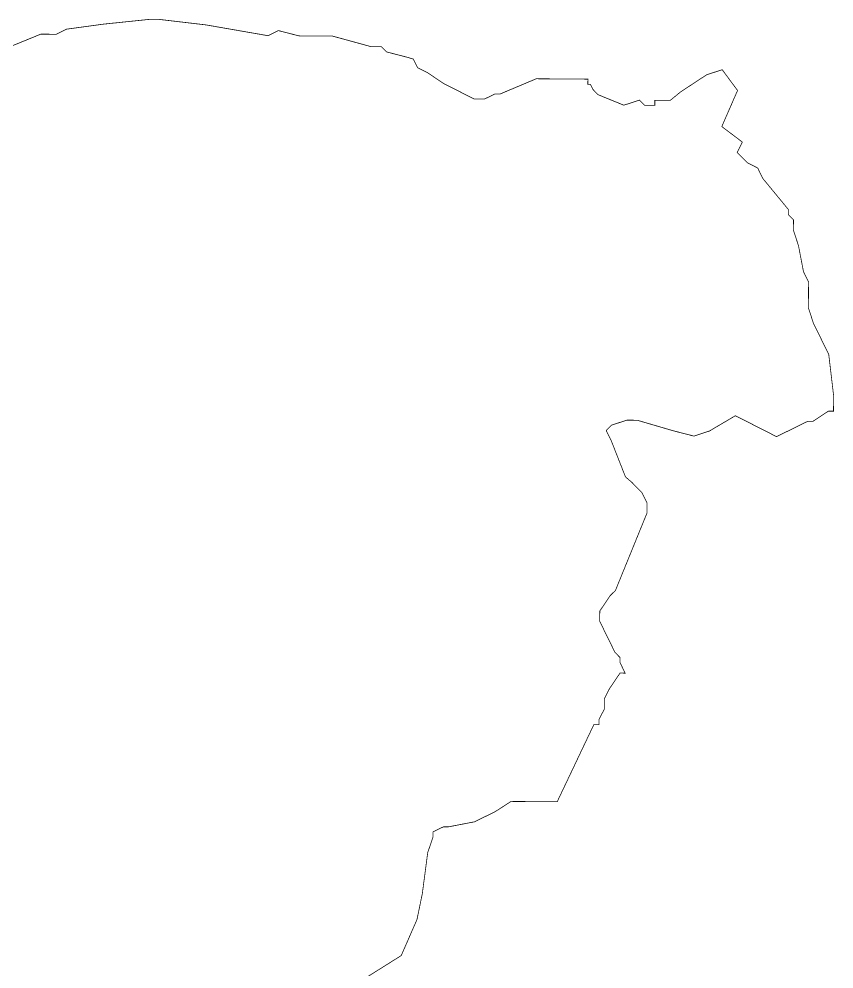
# Model space of a CAD drawing. Header units: metres. Extents: x 330476 to 335574, y 1792854 to 1798007.
# Drawn here: x 333400 to 335574, y 1795439 to 1797974 of the extents above; entities that cross this region are included whole.
import ezdxf

# ---------------------------------------------------------------- set-up
doc = ezdxf.new("R2010")
doc.units = ezdxf.units.M

msp = doc.modelspace()

# ---------------------------------------------------------------- linework, layer by layer
at = {"color": 6, "const_width": 2}
msp.add_lwpolyline([(333292.2, 1797865.6), (333458, 1797933.3), (333499.4, 1797933), (333527, 1797946.6), (333623.5, 1797959.8), (333747.6, 1797972.7), (333775.2, 1797972.5), (333899.1, 1797957.9), (334064.2, 1797929.2), (334091.9, 1797942.8), (334146.9, 1797928.7), (334236.4, 1797928.1), (334339.6, 1797899.8), (334367.1, 1797899.6), (334380.8, 1797885.8), (334435.9, 1797871.6), (334451.9, 1797866.8), (334463.2, 1797843.9), (334490.7, 1797829.9), (334531.8, 1797802.1), (334614.2, 1797760.2), (334641.7, 1797760), (334669.4, 1797773.6), (334683.2, 1797773.5), (334779.9, 1797814.2), (334917.7, 1797813.2), (334917.6, 1797799.5), (334924.5, 1797799.4), (334931.3, 1797785.6), (334944.9, 1797771.7), (335013.6, 1797743.7), (335055.1, 1797757.2), (335068.8, 1797743.4), (335096.3, 1797743.2), (335096.4, 1797756.9), (335137.7, 1797756.7), (335165.4, 1797779.4), (335234.6, 1797824.9), (335276.1, 1797838.4), (335317, 1797783), (335275, 1797686.8), (335329.9, 1797645.1), (335315.9, 1797617.7), (335343.3, 1797590), (335370.8, 1797576), (335384.3, 1797548.3), (335452.7, 1797465.2), (335452.6, 1797451.4), (335466.2, 1797437.6), (335466.1, 1797410), (335479.6, 1797368.6), (335492.9, 1797299.6), (335506.5, 1797271.9), (335506, 1797203.1), (335519.5, 1797161.6), (335560.3, 1797078.7), (335573.3, 1796968.4), (335573, 1796927.1), (335559.1, 1796927.1), (335517.8, 1796899.9), (335504, 1796900), (335421, 1796859.2), (335311.2, 1796915.1), (335242, 1796874.2), (335200.6, 1796860.7), (335145.6, 1796874.8), (335049.3, 1796903), (335021.7, 1796903.2), (334980.3, 1796889.7), (334966.5, 1796876), (334980, 1796848.4), (335018, 1796751.7), (335034.4, 1796737.8), (335061.8, 1796710), (335075.4, 1796682.4), (335075.2, 1796654.9), (334991.2, 1796448.7), (334977.3, 1796435.1), (334949.5, 1796393.9), (334949.3, 1796366.4), (334990, 1796283.4), (335003.7, 1796269.5), (335003.6, 1796255.8), (335017.2, 1796228.1), (335003.4, 1796228.2), (334975.6, 1796187.1), (334961.6, 1796159.6), (334961.5, 1796132.1), (334947.5, 1796104.6), (334947.4, 1796090.8), (334933.6, 1796090.8), (334835.8, 1795884.9), (334712.6, 1795885.7), (334670.3, 1795858.4), (334615, 1795831.3), (334546, 1795818), (334532.2, 1795818), (334504.6, 1795804.5), (334504.5, 1795790.7), (334490.4, 1795749.4), (334475.9, 1795639.3), (334461.7, 1795570.5), (334419.7, 1795474.4), (334267.5, 1795378.9)], dxfattribs=at)

doc.saveas('drawing.dxf')
